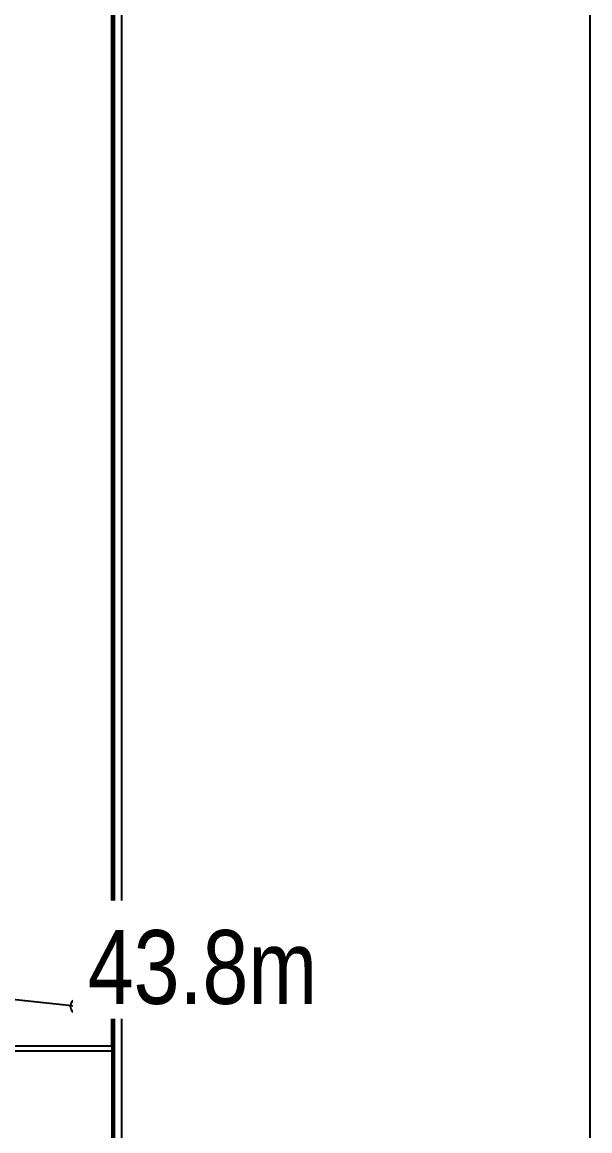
# Model space of a CAD drawing. Header units: millimetres. Extents: x 391350 to 515311, y -283575 to -199845.
# Drawn here: x 444210 to 449973, y -272314 to -261053 of the extents above; entities that cross this region are included whole.
import ezdxf

# ---------------------------------------------------------------- set-up
doc = ezdxf.new("R2010")
doc.units = ezdxf.units.MM
doc.set_wipeout_variables(frame=1)
doc.layers.add('Evac_Path_Fail', color=1, linetype='Continuous')
doc.styles.get("Standard").update_dxf_attribs({"font": 'arial.ttf'})

msp = doc.modelspace()

# ---------------------------------------------------------------- linework, layer by layer
at = {"color": 0}
for p, q in [((445133, -250501), (445133, -280880)), ((445142, -250501), (445142, -280880)), ((445217, -250501), (445217, -280930)), ((445120, -260298), (445120, -280880)), ((432645, -271451), (445120, -271451)), ((432645, -271501), (445120, -271501))]:
    msp.add_line(p, q, dxfattribs=at)
msp.add_lwpolyline([(391350, -248700), (449973, -248700), (449973, -283575), (391350, -283575)], close=True, dxfattribs=at)
msp.add_lwpolyline([(445120, -271451), (445120, -260298)], dxfattribs=at)
at = {"layer": 'Evac_Path_Fail'}
msp.add_lwpolyline([(444775, -271050), (434025, -269900), (433825, -269750), (432975, -266400), (432975, -265750), (432775, -265550), (432525, -265550), (432325, -265700), (431225, -267850), (431225, -277550), (429825, -278800), (416675, -278800), (416475, -278950), (416225, -279350)], dxfattribs=at)
msp.add_circle((444775, -271050), 75, dxfattribs=at)

# ---------------------------------------------------------------- next in the draw order: wipeouts: each hides what was drawn before it
msp.add_wipeout([(444725, -271175), (447575, -271175), (447575, -269975), (444725, -269975)]).dxf.layer = 'Evac_Path_Fail'

# ---------------------------------------------------------------- next in the draw order: texts
at = {"layer": 'Evac_Path_Fail', "width": 0.8}
msp.add_text('43.8m', height=750, dxfattribs=at).set_placement((444875, -271025))

doc.saveas('drawing.dxf')
